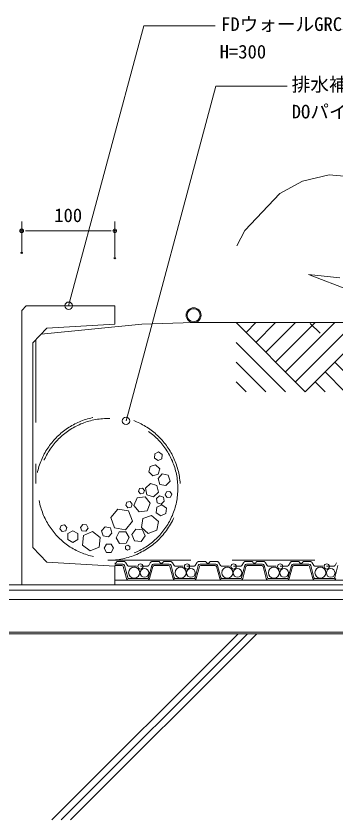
# Model space of a CAD drawing. Units: millimetres, scale not verified. Extents: x -1084 to 787, y -466 to 686.
# Drawn here: x -219 to 124, y -466 to 399 of the extents above; entities that cross this region are included whole.
import ezdxf
from ezdxf.enums import TextEntityAlignment as Align

# ---------------------------------------------------------------- set-up
doc = ezdxf.new("R2010")
doc.units = ezdxf.units.MM
doc.header["$LTSCALE"] = 7
doc.header["$PDMODE"] = 32
doc.header["$PDSIZE"] = 1.4
doc.linetypes.add('DASHED1', pattern=[1.8, 1.2, -0.6])
doc.linetypes.add('USER1', pattern=[19.05, 12.7, -6.35])
for name, color, linetype, lineweight in [('0-0_TLC', 4, 'Continuous', 18), ('0-2_HATCH', 9, 'Continuous', 18), ('0-3_KUTAI', 3, 'Continuous', 18), ('0-4_BOUSUI', 1, 'Continuous', 18), ('0-5_dannnetu', 6, 'Continuous', 18), ('0-6_buhin', 2, 'Continuous', 18), ('0-7_tensen', 7, 'USER1', 18), ('0-8_sunpo', 7, 'Continuous', 9), ('0-9_MOJI', 7, 'Continuous', 18), ('0-A_GREEN', 3, 'Continuous', 18), ('0-B_FD-L', 8, 'Continuous', 18), ('0-E_DECKM', 7, 'Continuous', 18), ('1-5_0', 6, 'Continuous', 18), ('1-6__1-C_', 4, 'Continuous', 9)]:
    doc.layers.add(name, color=color, linetype=linetype, lineweight=lineweight)
doc.layers.add('0-1_DEFPOINTS', color=7, linetype='Continuous')
doc.styles.add('ＭＳ ゴシック', font='')
doc.styles.get('ＭＳ ゴシック').set_extended_font_data('MS Gothic')

# ---------------------------------------------------------------- blocks, each defined once
blk = doc.blocks.new('d')
at = {"layer": '0-0_TLC'}
for p, q in [((4.999, 300), (0, 295.001)), ((4.999, 300), (100, 300)), ((100, 300), (100, 280.001)), ((26.976, 275.852), (100, 280.001)), ((12, 260), (26.976, 275.852)), ((12, 260), (12, 40)), ((12, 40), (26.976, 24.149)), ((26.976, 24.149), (100, 20)), ((100, 20), (100, 0.001))]:
    blk.add_line(p, q, dxfattribs=at)
blk.add_lwpolyline([(100, 0), (0, 0), (0, 295.001)], dxfattribs=at)
blk = doc.blocks.new('_Dot')
at = {"layer": '1-5_0', "color": 7, "lineweight": 9}
for p, q in [((-0.5, 0), (-1, 0)), ((0.25, 0), (-0.25, 0))]:
    blk.add_line(p, q, dxfattribs=at)
blk.add_circle((0, 0), 0.25, dxfattribs=at)
blk = doc.blocks.new('D6')
at = {"layer": '0-1_DEFPOINTS'}
for p in [(1371.872, 1217.773), (1271.872, 1194.063), (1371.872, 1188.473)]:
    blk.add_point(p, dxfattribs=at)
at = {"layer": '0-8_sunpo'}
for p, q in [((1271.872, 1194.563), (1271.872, 1227.773)), ((1371.872, 1188.973), (1371.872, 1227.773)), ((1279.872, 1217.773), (1363.872, 1217.773))]:
    blk.add_line(p, q, dxfattribs=at)
at = {"layer": '0-8_sunpo', "xscale": 8, "yscale": 8, "rotation": 180}
blk.add_blockref('_Dot', (1271.872, 1217.773), dxfattribs=at)
at = {"layer": '0-8_sunpo', "xscale": 8, "yscale": 8}
blk.add_blockref('_Dot', (1371.872, 1217.773), dxfattribs=at)
at = {"layer": '0-8_sunpo', "style": 'ＭＳ ゴシック'}
blk.add_text('100', height=14.66, dxfattribs=at).set_placement((1306.872, 1222.773), align=Align.BOTTOM_LEFT)

msp = doc.modelspace()

# ---------------------------------------------------------------- linework, layer by layer
at = {"layer": '0-2_HATCH'}
for p, q in [((38.361, 68.999), (27.755, 58.393)), ((59.575, 68.999), (38.361, 47.786)), ((80.788, 68.999), (48.968, 37.179)), ((102.001, 68.999), (59.575, 26.573)), ((123.214, 68.999), (70.181, 15.966)), ((144.427, 68.999), (80.788, 5.36)), ((96.662, 68.225), (107.268, 57.618)), ((70.181, -5.247), (17.148, 47.786)), ((48.968, -5.247), (17.148, 26.573)), ((155.034, -5.247), (123.214, 26.573)), ((133.821, -5.247), (112.608, 15.966)), ((27.755, -5.247), (17.148, 5.36)), ((112.608, -5.247), (102.001, 5.36)), ((-180.668, -465.801), (19.332, -265.801)), ((-170.668, -465.801), (29.332, -265.801)), ((-160.668, -465.801), (39.332, -265.801))]:
    msp.add_line(p, q, dxfattribs=at)
msp.add_lwpolyline([(165.641, 68.999), (91.394, -5.247), (17.148, 68.999)], dxfattribs=at)
at = {"layer": '0-3_KUTAI'}
for p, q in [((-113.128, -212.801), (-113.128, -206.801)), ((738.734, -265.801), (-818.078, -265.801))]:
    msp.add_line(p, q, dxfattribs=at)
msp.add_lwpolyline([(736.974, 68.999), (-28.494, 68.999), (-84.248, 67.45), (-192.194, 56.656)], dxfattribs=at)
at = {"layer": '0-4_BOUSUI'}
for p, q in [((738.734, -212.801), (-818.078, -212.801)), ((738.734, -218.801), (-818.078, -218.801)), ((738.734, -263.801), (-818.078, -263.801))]:
    msp.add_line(p, q, dxfattribs=at)
at = {"layer": '0-5_dannnetu'}
msp.add_line((738.734, -228.801), (-818.078, -228.801), dxfattribs=at)
at = {"layer": '0-6_buhin'}
for radius in [8, 7]:
    msp.add_circle((-28.494, 76.999), radius, dxfattribs=at)
at = {"layer": '0-7_tensen'}
for p, q in [((-197.954, 50.56), (-197.954, -104.019)), ((-120.459, -186.601), (738.734, -186.601))]:
    msp.add_line(p, q, dxfattribs=at)
msp.add_circle((-120.459, -109.101), 75, dxfattribs=at)
for centre, radius, start, end in [((-120.459, -108.973), 77.653, 3.59696, 176.34221), ((-120.562, -108.853), 77.748, 270.07571, 3.50411)]:
    msp.add_arc(centre, radius, start, end, dxfattribs=at)
at = {"layer": '0-9_MOJI'}
for p, q in [((-162.688, 87.199), (-82.008, 388.3)), ((-82.008, 388.3), (-5.489, 388.3)), ((-101.08, -36.648), (-4.598, 323.425)), ((-4.598, 323.425), (71.816, 323.425))]:
    msp.add_line(p, q, dxfattribs=at)
for centre in [(-162.688, 87.199), (-101.08, -36.648)]:
    msp.add_circle(centre, 4, dxfattribs=at)
at = {"layer": '0-A_GREEN'}
for p, q in [((88.285, 221.328), (117.047, 227.966)), ((117.047, 227.966), (137.432, 226.348)), ((63.948, 208.054), (88.285, 221.328)), ((26.336, 168.229), (63.948, 208.054)), ((18.07, 151.698), (26.336, 168.229))]:
    msp.add_line(p, q, dxfattribs=at)
msp.add_lwpolyline([(128.663, 117.053), (94.797, 120.816), (139.481, 103.413)], dxfattribs=at)
at = {"layer": '0-B_FD-L', "linetype": 'DASHED1'}
for p, q in [((-110.3, -187.801), (-103.827, -187.801)), ((-101.254, -189.257), (-99.565, -192.073)), ((-76.691, -192.073), (-75.002, -189.257)), ((-72.43, -187.801), (-65.957, -187.801)), ((-60.3, -187.801), (-53.827, -187.801)), ((-51.254, -189.257), (-49.565, -192.073)), ((-26.691, -192.073), (-25.002, -189.257)), ((-22.43, -187.801), (-15.957, -187.801)), ((-10.3, -187.801), (-3.827, -187.801)), ((-1.254, -189.257), (0.435, -192.073)), ((23.309, -192.073), (24.998, -189.257)), ((27.57, -187.801), (34.043, -187.801)), ((39.7, -187.801), (46.173, -187.801)), ((48.746, -189.257), (50.435, -192.073)), ((73.309, -192.073), (74.998, -189.257)), ((77.57, -187.801), (84.043, -187.801)), ((89.7, -187.801), (96.173, -187.801)), ((98.746, -189.257), (100.435, -192.073)), ((123.309, -192.073), (124.998, -189.257)), ((-98.279, -192.801), (-77.978, -192.801)), ((-48.279, -192.801), (-27.978, -192.801)), ((1.721, -192.801), (22.022, -192.801)), ((51.721, -192.801), (72.022, -192.801)), ((101.721, -192.801), (122.022, -192.801))]:
    msp.add_line(p, q, dxfattribs=at)
at = {"layer": '0-B_FD-L'}
for p, q in [((-113.128, -190.801), (-104.663, -190.801)), ((-113.128, -192.301), (-105.43, -192.301)), ((-103.981, -193.413), (-100.523, -206.318)), ((-102.731, -192.283), (-99.273, -205.189)), ((-76.984, -205.189), (-73.525, -192.283)), ((-75.733, -206.318), (-72.275, -193.413)), ((-53.981, -193.413), (-50.523, -206.318)), ((-52.731, -192.283), (-49.273, -205.189)), ((-26.984, -205.189), (-23.525, -192.283)), ((-25.733, -206.318), (-22.275, -193.413)), ((-3.981, -193.413), (-0.523, -206.318)), ((-2.731, -192.283), (0.727, -205.189)), ((23.016, -205.189), (26.475, -192.283)), ((24.267, -206.318), (27.725, -193.413)), ((46.019, -193.413), (49.477, -206.318)), ((47.269, -192.283), (50.727, -205.189)), ((73.016, -205.189), (76.475, -192.283)), ((74.267, -206.318), (77.725, -193.413)), ((96.019, -193.413), (99.477, -206.318)), ((97.269, -192.283), (100.727, -205.189)), ((123.016, -205.189), (126.475, -192.283)), ((-97.824, -206.301), (-78.432, -206.301)), ((-47.824, -206.301), (-28.432, -206.301)), ((2.176, -206.301), (21.568, -206.301)), ((52.176, -206.301), (71.568, -206.301)), ((102.176, -206.301), (121.568, -206.301)), ((-98.591, -207.801), (-77.665, -207.801)), ((-48.591, -207.801), (-27.665, -207.801)), ((1.409, -207.801), (22.335, -207.801)), ((51.409, -207.801), (72.335, -207.801)), ((101.409, -207.801), (122.335, -207.801))]:
    msp.add_line(p, q, dxfattribs=at)
at = {"layer": '0-B_FD-L', "color": 6}
for p, q in [((-113.128, -207.801), (738.734, -207.801)), ((-113.128, -212.801), (738.734, -212.801))]:
    msp.add_line(p, q, dxfattribs=at)
at = {"layer": '0-B_FD-L'}
for points in [[(-71.594, -190.801), (-63.128, -190.801), (-54.663, -190.801)], [(-70.826, -192.301), (-63.128, -192.301), (-55.43, -192.301)], [(-21.594, -190.801), (-13.128, -190.801), (-4.663, -190.801)], [(-20.826, -192.301), (-13.128, -192.301), (-5.43, -192.301)], [(28.406, -190.801), (36.872, -190.801), (45.337, -190.801)], [(29.174, -192.301), (36.872, -192.301), (44.57, -192.301)], [(78.406, -190.801), (86.872, -190.801), (95.337, -190.801)], [(79.174, -192.301), (86.872, -192.301), (94.57, -192.301)]]:
    msp.add_lwpolyline(points, dxfattribs=at)
for centre, radius in [((-92.345, -199.902), 5.923), ((-85.576, -193.198), 2.82), ((-81.346, -200.184), 4.654), ((-42.345, -199.902), 5.923), ((-35.576, -193.198), 2.82), ((-31.346, -200.184), 4.654), ((7.655, -199.902), 5.923), ((14.424, -193.198), 2.82), ((18.654, -200.184), 4.654), ((57.655, -199.902), 5.923), ((64.424, -193.198), 2.82), ((68.654, -200.184), 4.654), ((107.655, -199.902), 5.923), ((114.424, -193.198), 2.82), ((118.654, -200.184), 4.654)]:
    msp.add_circle(centre, radius, dxfattribs=at)
at = {"layer": '0-B_FD-L', "linetype": 'DASHED1'}
for centre, radius, start, end in [((-113.128, -187.801), 2, 270, 340.52878), ((-110.3, -188.801), 1, 90, 160.52878), ((-103.827, -190.801), 3, 30.96376, 90), ((-72.43, -190.801), 3, 90, 149.03624), ((-65.957, -188.801), 1, 19.47122, 90), ((-63.128, -187.801), 2, 199.47122, 270), ((-63.128, -187.801), 2, 270, 340.52878), ((-60.3, -188.801), 1, 90, 160.52878), ((-53.827, -190.801), 3, 30.96376, 90), ((-22.43, -190.801), 3, 90, 149.03624), ((-15.957, -188.801), 1, 19.47122, 90), ((-13.128, -187.801), 2, 199.47122, 270), ((-13.128, -187.801), 2, 270, 340.52878), ((-10.3, -188.801), 1, 90, 160.52878), ((-3.827, -190.801), 3, 30.96376, 90), ((27.57, -190.801), 3, 90, 149.03624), ((34.043, -188.801), 1, 19.47122, 90), ((36.872, -187.801), 2, 199.47122, 270), ((36.872, -187.801), 2, 270, 340.52878), ((39.7, -188.801), 1, 90, 160.52878), ((46.173, -190.801), 3, 30.96376, 90), ((77.57, -190.801), 3, 90, 149.03624), ((84.043, -188.801), 1, 19.47122, 90), ((86.872, -187.801), 2, 199.47122, 270), ((86.872, -187.801), 2, 270, 340.52878), ((89.7, -188.801), 1, 90, 160.52878), ((96.173, -190.801), 3, 30.96376, 90), ((-98.279, -191.301), 1.5, 210.96376, 270), ((-77.978, -191.301), 1.5, 270, 329.03624), ((-48.279, -191.301), 1.5, 210.96376, 270), ((-27.978, -191.301), 1.5, 270, 329.03624), ((1.721, -191.301), 1.5, 210.96376, 270), ((22.022, -191.301), 1.5, 270, 329.03624), ((51.721, -191.301), 1.5, 210.96376, 270), ((72.022, -191.301), 1.5, 270, 329.03624), ((101.721, -191.301), 1.5, 210.96376, 270), ((122.022, -191.301), 1.5, 270, 329.03624)]:
    msp.add_arc(centre, radius, start, end, dxfattribs=at)
at = {"layer": '0-B_FD-L'}
for centre, radius, start, end in [((-105.43, -193.801), 1.5, 15, 90), ((-104.663, -192.801), 2, 15, 90), ((-71.594, -192.801), 2, 90, 165), ((-70.826, -193.801), 1.5, 90, 165), ((-55.43, -193.801), 1.5, 15, 90), ((-54.663, -192.801), 2, 15, 90), ((-21.594, -192.801), 2, 90, 165), ((-20.826, -193.801), 1.5, 90, 165), ((-5.43, -193.801), 1.5, 15, 90), ((-4.663, -192.801), 2, 15, 90), ((28.406, -192.801), 2, 90, 165), ((29.174, -193.801), 1.5, 90, 165), ((44.57, -193.801), 1.5, 15, 90), ((45.337, -192.801), 2, 15, 90), ((78.406, -192.801), 2, 90, 165), ((79.174, -193.801), 1.5, 90, 165), ((94.57, -193.801), 1.5, 15, 90), ((95.337, -192.801), 2, 15, 90), ((-98.591, -205.801), 2, 195, 270), ((-97.824, -204.801), 1.5, 195, 270), ((-78.432, -204.801), 1.5, 270, 345), ((-77.665, -205.801), 2, 270, 345), ((-48.591, -205.801), 2, 195, 270), ((-47.824, -204.801), 1.5, 195, 270), ((-28.432, -204.801), 1.5, 270, 345), ((-27.665, -205.801), 2, 270, 345), ((1.409, -205.801), 2, 195, 270), ((2.176, -204.801), 1.5, 195, 270), ((21.568, -204.801), 1.5, 270, 345), ((22.335, -205.801), 2, 270, 345), ((51.409, -205.801), 2, 195, 270), ((52.176, -204.801), 1.5, 195, 270), ((71.568, -204.801), 1.5, 270, 345), ((72.335, -205.801), 2, 270, 345), ((101.409, -205.801), 2, 195, 270), ((102.176, -204.801), 1.5, 195, 270), ((121.568, -204.801), 1.5, 270, 345), ((122.335, -205.801), 2, 270, 345)]:
    msp.add_arc(centre, radius, start, end, dxfattribs=at)
at = {"layer": '1-6__1-C_'}
for p, q in [((-87.705, -112.486), (-86.578, -109.428)), ((-122.06, -178.027), (-117.055, -178.027))]:
    msp.add_line(p, q, dxfattribs=at)
for points in [[(-66.696, -79.388), (-70.589, -76.819), (-70.311, -72.164), (-66.141, -70.077), (-62.248, -72.645), (-62.526, -77.301)], [(-66.391, -94.123), (-72.23, -95.793), (-76.595, -91.571), (-75.122, -85.68), (-69.283, -84.01), (-64.918, -88.232)], [(-53.808, -101.339), (-58.188, -106.275), (-64.653, -104.951), (-66.738, -98.689), (-62.358, -93.753), (-55.894, -95.078)], [(-80.335, -109.02), (-74.914, -104.011), (-67.865, -106.202), (-66.238, -113.401), (-71.66, -118.41), (-78.708, -116.219)], [(-78.307, -133.338), (-87.064, -134.59), (-92.528, -127.632), (-89.233, -119.421), (-80.476, -118.169), (-75.012, -125.127)], [(-60.051, -123.113), (-63.387, -126.035), (-67.586, -124.606), (-68.448, -120.256), (-65.112, -117.334), (-60.913, -118.762)], [(-57.659, -112.984), (-54.086, -112.639), (-52.001, -115.561), (-53.489, -118.828), (-57.062, -119.172), (-59.147, -116.251)], [(-101.386, -127.327), (-100.134, -123.988), (-96.617, -123.401), (-94.351, -126.155), (-95.602, -129.494), (-99.119, -130.08)], [(-63.707, -138.828), (-68.587, -135.385), (-68.045, -129.438), (-62.623, -126.933), (-57.744, -130.376), (-58.285, -136.324)], [(-110.02, -131.54), (-98.314, -133.449), (-94.115, -144.542), (-101.621, -153.725), (-113.328, -151.815), (-117.527, -140.723)], [(-67.949, -154.311), (-77.125, -157.681), (-84.631, -151.42), (-82.963, -141.789), (-73.787, -138.418), (-66.28, -144.679)], [(-172.14, -152.729), (-170.861, -149.101), (-167.079, -148.395), (-164.577, -151.316), (-165.856, -154.944), (-169.638, -155.65)], [(-158.237, -167.313), (-163.659, -164.182), (-163.659, -157.921), (-158.237, -154.791), (-152.814, -157.921), (-152.814, -164.182)], [(-144.278, -155.418), (-148.365, -154.984), (-150.034, -151.228), (-147.614, -147.905), (-143.527, -148.338), (-141.859, -152.095)], [(-127.26, -154.727), (-123.395, -150.569), (-117.861, -151.838), (-116.193, -157.264), (-120.058, -161.422), (-125.592, -160.153)], [(-80.503, -160.418), (-84.827, -166.286), (-92.071, -165.475), (-94.99, -158.796), (-90.666, -152.929), (-83.422, -153.74)], [(-139.536, -176.502), (-147.947, -170.282), (-146.766, -159.888), (-137.174, -155.714), (-128.763, -161.934), (-129.944, -172.328)], [(-100.982, -168.155), (-108.073, -168.396), (-111.827, -162.376), (-108.491, -156.115), (-101.4, -155.874), (-97.646, -161.894)], [(-96.978, -174.511), (-99.481, -175.763), (-101.816, -174.223), (-101.65, -171.429), (-99.147, -170.177), (-96.812, -171.718)]]:
    msp.add_lwpolyline(points, close=True, dxfattribs=at)
for points in [[(-86.578, -109.428), (-83.367, -108.875), (-81.281, -111.379), (-82.408, -114.437)], [(-82.408, -114.437), (-85.619, -114.991), (-87.705, -112.486)], [(-122.06, -178.027), (-124.562, -173.693), (-122.06, -169.359), (-117.055, -169.359), (-114.553, -173.693), (-117.055, -178.027)]]:
    msp.add_lwpolyline(points, dxfattribs=at)

# ---------------------------------------------------------------- block references
at = {"layer": '0-8_sunpo'}
msp.add_blockref('D6', (-1485, -1050), dxfattribs=at)
at = {"layer": '0-E_DECKM'}
msp.add_blockref('d', (-213.128, -212.801), dxfattribs=at)

# ---------------------------------------------------------------- texts
at = {"layer": '0-9_MOJI', "style": 'ＭＳ ゴシック'}
for s, p in [('FDウォールGRC300', (1.011, 378.3)), ('H=300', (-0.52, 348.709)), ('排水補助材：', (76.816, 313.425)), ('DOパイプ 径150', (76.816, 284.218))]:
    msp.add_text(s, height=14.66, dxfattribs=at).set_placement(p, align=Align.BOTTOM_LEFT)

doc.saveas('drawing.dxf')
